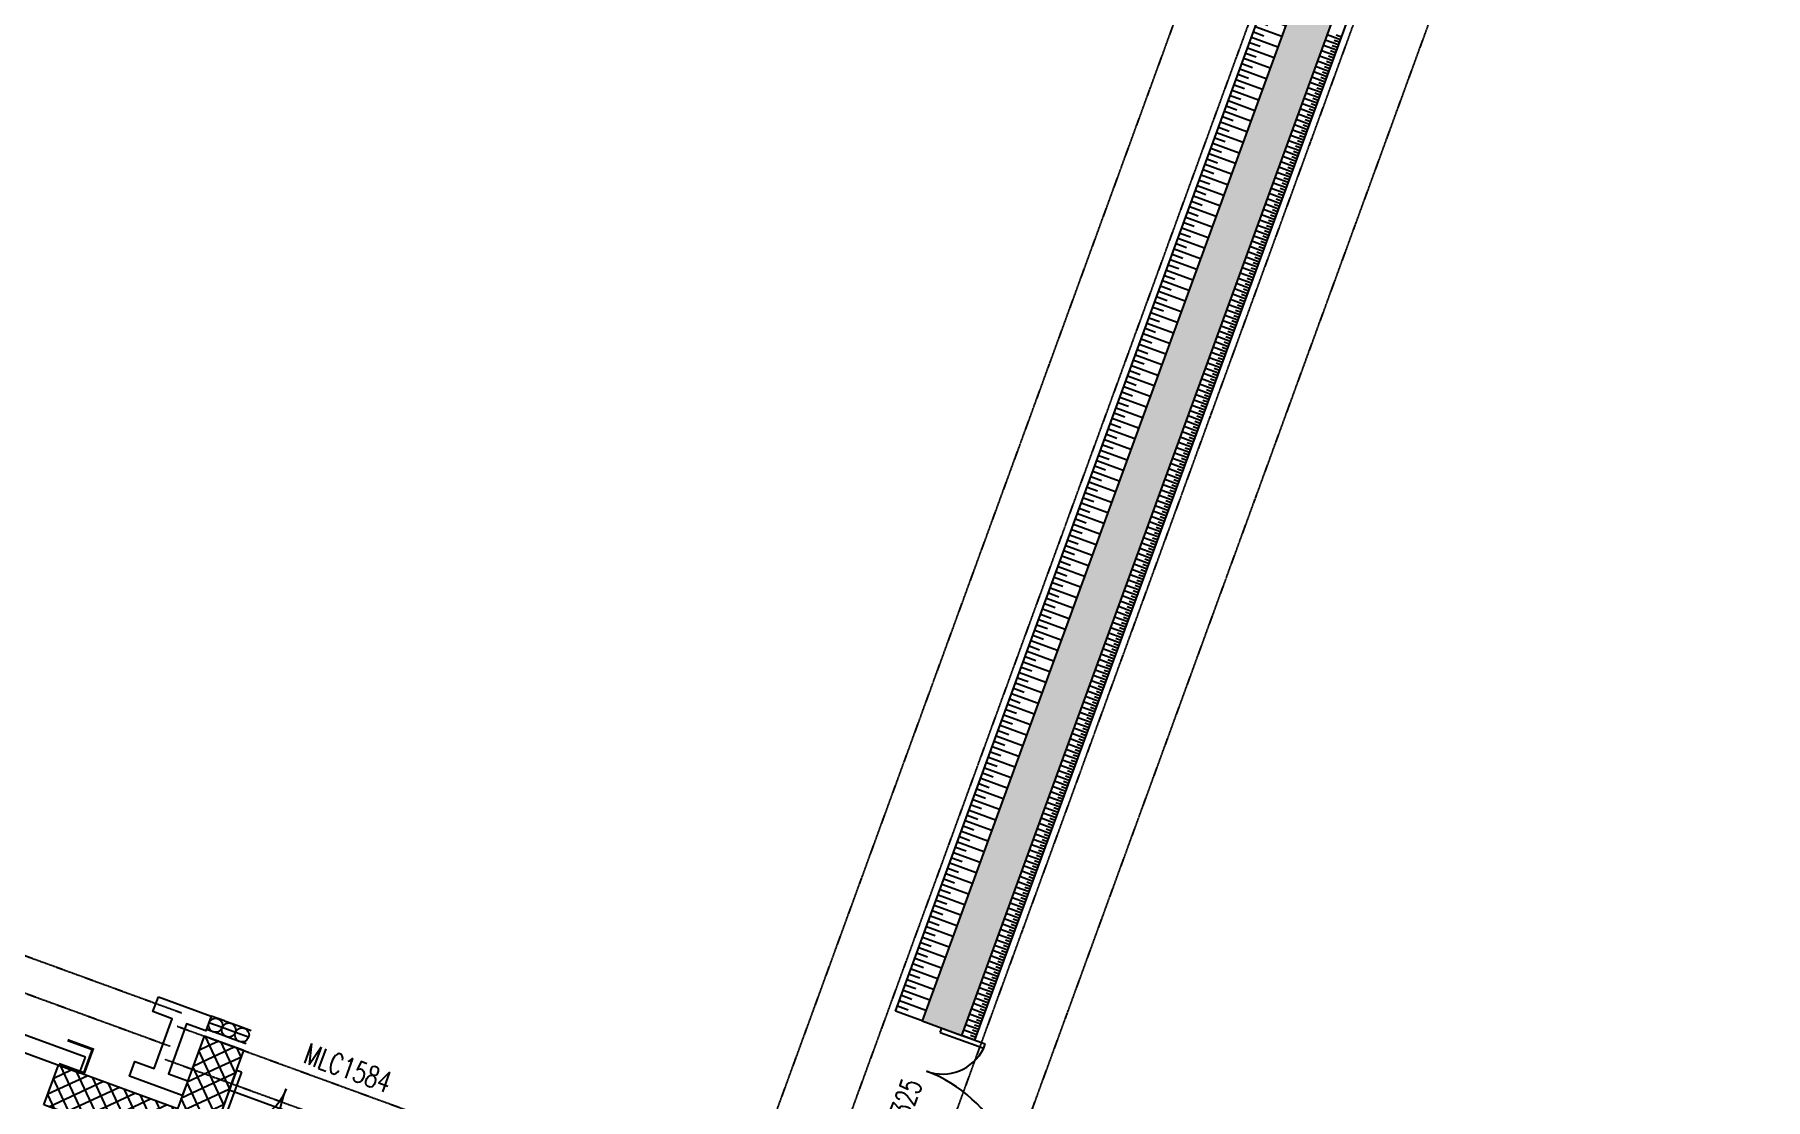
# Model space of a CAD drawing. Extents: x -111898 to 889894, y -2 to 1194865.
# Drawn here: x 665964 to 678250, y 945982 to 953539 of the extents above; entities that cross this region are included whole.
import ezdxf

# ---------------------------------------------------------------- set-up
doc = ezdxf.new("R2010")
doc.units = 0
doc.header["$LTSCALE"] = 10
doc.header["$MEASUREMENT"] = 0
doc.linetypes.add('10平面$0$10平面$0$DASH', pattern=[0.35, 0.25, -0.1])
doc.linetypes.add('10平面$0$DASH', pattern=[0.35, 0.25, -0.1])
doc.layers.get('Defpoints').update_dxf_attribs({"color": 210})
for name, color, linetype in [('0-WALL', 252, 'Continuous'), ('10平面$0$10平面$0$WINDOW', 4, 'Continuous'), ('10平面$0$10平面$0$WINDOW_TEXT', 7, 'Continuous'), ('10平面$0$99平面图例外参$0$A-HATCH-2', 251, 'Continuous'), ('10平面$0$A-HRAIL', 173, 'Continuous'), ('10平面$0$A-LIN-V', 9, 'Continuous'), ('10平面$0$A-SFCE', 30, 'Continuous'), ('10平面$0$AS-WALL', 40, 'Continuous'), ('10平面$0$PUB_HATCH', 8, 'Continuous'), ('WALL', 252, 'Continuous')]:
    doc.layers.add(name, color=color, linetype=linetype)
doc.styles.add('10平面$0$10平面$0$_TCH_WINDOW', font='SIMPLEX', dxfattribs={"height": 3.5, "bigfont": 'GBCBIG'})
pattern_1 = [(45, (60, 0), (-60.0001, 60.0001), []), (135, (60, 0), (-60.0001, -60.0001), [])]

# ---------------------------------------------------------------- blocks, each defined once
blk = doc.blocks.new('10平面$0$10平面$0$$DorLib2D$00000126')
at = {"color": 0, "linetype": 'Continuous'}
for p, q in [((-0.532, 0.5), (-0.532, 0.9)), ((0.532, 0.9), (0.532, 0.5))]:
    blk.add_line(p, q, dxfattribs=at)
at = {"color": 0, "linetype": '10平面$0$10平面$0$DASH'}
for p, q in [((-0.532, 0.9), (0.532, 0.9)), ((-0.532, 0.5), (0.532, 0.5))]:
    blk.add_line(p, q, dxfattribs=at)
blk = doc.blocks.new('10平面$0$DOOR2DLIB$SYSLIB$00000123')
at = {"color": 0}
for p, q in [((0.475, -0.0014), (0.475, 0.7521)), ((0.475, 0.7521), (0.5, 0.7521)), ((0.5, -0.0014), (0.5, 0.7521)), ((-0.5, 0), (-0.5, 0.252)), ((-0.475, 0.252), (-0.5, 0.252)), ((-0.475, 0), (-0.475, 0.252)), ((-0.475, 0), (-0.5, 0)), ((0.475, -0.0014), (0.5, -0.0014))]:
    blk.add_line(p, q, dxfattribs=at)
for centre, radius, start, end in [((0.5046, -0.0019), 0.7546, 92.24927, 179.72377), ((-0.5008, 0.0026), 0.2508, 359.78987, 84.09744)]:
    blk.add_arc(centre, radius, start, end, dxfattribs=at)
blk = doc.blocks.new('10平面$0$G$C325EBD4F')
at = {"layer": '10平面$0$PUB_HATCH'}
h = blk.add_hatch(dxfattribs=at)
h.set_pattern_fill('多孔材料', color=256, scale=30, style=0)
h.set_pattern_definition(pattern_1)
h.paths.add_polyline_path([(3700, -50), (3700, 250), (3400, 250)])
h = blk.add_hatch(dxfattribs=at)
h.set_pattern_fill('多孔材料', color=256, scale=30, style=0)
h.set_pattern_definition(pattern_1)
h.paths.add_polyline_path([(3700, -50), (3400, 250), (3400, -300), (3700, -600)])
h = blk.add_hatch(dxfattribs=at)
h.set_pattern_fill('多孔材料', color=256, scale=30, style=0)
h.set_pattern_definition(pattern_1)
h.paths.add_polyline_path([(5500, 250), (5200, 250), (5200, -50)])
h = blk.add_hatch(dxfattribs=at)
h.set_pattern_fill('多孔材料', color=256, scale=30, style=0)
h.set_pattern_definition(pattern_1)
h.paths.add_polyline_path([(5500, 250), (5200, -50), (5200, -600), (5500, -300)])
h = blk.add_hatch(dxfattribs=at)
h.set_pattern_fill('多孔材料', color=256, scale=30, style=0)
h.set_pattern_definition(pattern_1)
h.paths.add_polyline_path([(3700, -600), (3400, -300), (2500, -300), (2500, -600)])
h = blk.add_hatch(dxfattribs=at)
h.set_pattern_fill('多孔材料', color=256, scale=30, style=0)
h.set_pattern_definition(pattern_1)
h.paths.add_polyline_path([(6400, -300), (5500, -300), (5200, -600), (6400, -600)])
at = {"layer": '10平面$0$10平面$0$WINDOW'}
blk.add_line((5200, -50), (3700, -50), dxfattribs=at)
at = {"layer": '10平面$0$AS-WALL'}
for p, q in [((3700, 250), (3400, 250)), ((3400, 250), (3400, -300)), ((3700, -50), (3700, 250)), ((5500, 250), (5200, 250)), ((5200, 250), (5200, -50)), ((5500, 250), (5500, -300)), ((3700, -50), (3700, -600)), ((5200, -50), (5200, -600)), ((3400, -300), (2500, -300)), ((2500, -600), (2500, -300)), ((6400, -300), (5500, -300)), ((6400, -600), (6400, -300)), ((3700, -600), (2500, -600)), ((6400, -600), (5200, -600))]:
    blk.add_line(p, q, dxfattribs=at)
at = {"layer": '10平面$0$10平面$0$WINDOW'}
ref = blk.add_blockref('10平面$0$DOOR2DLIB$SYSLIB$00000123', (4450, 100), dxfattribs=dict(at, xscale=-1500, yscale=1500, zscale=300, rotation=180.0000000000445))
ref.add_attrib('A', 'MLC1584', (4117, 313), dxfattribs={"layer": '10平面$0$10平面$0$WINDOW_TEXT', "height": 148.8, "style": '10平面$0$10平面$0$_TCH_WINDOW', "width": 0.705882})
ref = blk.add_blockref('10平面$0$10平面$0$$DorLib2D$00000126', (0, -450), dxfattribs=dict(at, xscale=5000, yscale=-300, zscale=300, rotation=180.0000000000008))
ref.add_attrib('A', 'JLM5050', (-301, -594), dxfattribs={"layer": '10平面$0$10平面$0$WINDOW_TEXT', "height": 148.8, "style": '10平面$0$10平面$0$_TCH_WINDOW', "width": 0.705882})
blk = doc.blocks.new('10平面$0$3333')
at = {"layer": '10平面$0$A-SFCE', "const_width": 20}
blk.add_lwpolyline([(-227064, 766320), (-227064, 766510), (-227244, 766510), (-227244, 766320)], dxfattribs=at)
blk = doc.blocks.new('10平面$0$99平面图例外参$0$$LinePat$圆环')
for points in [[(0, 150), (300, 150)], [(0, 0), (300, 0)], [(0, -150), (300, -150)]]:
    blk.add_lwpolyline(points)
at = {"color": 0}
blk.add_circle((150, 0), 150, dxfattribs=at)
blk = doc.blocks.new('10平面$0$99平面图例外参$0$$LinePat$填挖边坡')
at = {"color": 0}
for p, q in [((0, 0), (0, -1500)), ((300, 0), (300, -600))]:
    blk.add_line(p, q, dxfattribs=at)
at = {"layer": 'Defpoints', "color": 0}
blk.add_point((600, 0), dxfattribs=at)

msp = doc.modelspace()

# ---------------------------------------------------------------- hatches: boundary and pattern name
at = {"layer": '0-WALL'}
h = msp.add_hatch(dxfattribs=at)
h.set_pattern_fill('草坪或沼泽', color=8, scale=400, angle=-0.200257)
h.set_pattern_definition([(359.79974, (-824318.4, 704905.5), (1605.5824, 1594.398), [240, -48, 64, -48, 240, -960]), (359.79974, (-824398.3, 704953.8), (1605.5824, 1594.398), [160, -120, 240, -120, 160, -800]), (359.79974, (-823836, 705591.9), (1605.5824, 1594.398), [200, -80, 200, -1120]), (359.79974, (-824634.9, 705914.7), (1605.5824, 1594.398), [80, -160, 80, -1280]), (89.79974, (-824474.9, 705914.1), (-1594.398, 1605.5824), [144, -1456]), (89.79974, (-823998.3, 704952.4), (-1594.398, 1605.5824), [160, -1440]), (89.79974, (-823596, 705591), (-1594.398, 1605.5824), [160, -1440]), (44.79974, (-823790.3, 704935.7), (5.5922, 1599.9902), [160, -2102.7417]), (134.79974, (-824206.3, 704937.2), (-1599.9902, 5.5922), [160, -2102.7417]), (63.23469, (-823838.3, 704943.9), (5.5922, 1599.99023), [160, -3417.7088]), (75.7635, (-823918.27, 704952.15), (5.59221, 1599.99023), [160, -6436.969]), (75.7635, (-823516.03, 705590.75), (5.59221, 1599.99023), [128, -6468.969]), (75.7635, (-824442.9, 705914), (5.59221, 1599.99023), [112, -6484.969]), (103.835987, (-824078.27, 704952.7), (5.59221, 1599.99023), [160, -6436.969]), (103.835987, (-823676.03, 705591.3), (5.59221, 1599.99023), [128, -6468.969]), (103.835987, (-824506.9, 705914.2), (5.59221, 1599.99023), [112, -6484.969]), (116.364795, (-824158.3, 704945), (5.5922, 1599.99023), [160, -3417.7069])])
edge = h.paths.add_edge_path()
edge.add_line((741503.08, 933538.38), (741712.87, 934018.57))
edge.add_line((741712.87, 934018.57), (745060.96, 941812.89))
edge.add_line((745060.96, 941812.89), (766890.86, 1001849.76))
edge.add_line((766890.86, 1001849.76), (760346.98, 1016169.02))
edge.add_line((760346.98, 1016169.02), (737579.78, 1026362.54))
edge.add_line((737579.78, 1026362.54), (720756.11, 1037729.77))
edge.add_line((720756.11, 1037729.77), (653654.65, 1067773.01))
edge.add_line((653654.65, 1067773.01), (467795.25, 820503.81))
edge.add_line((467795.25, 820503.81), (468143.58, 820404.89))
edge.add_line((468143.58, 820404.89), (647181.92, 1058601.18))
edge.add_line((647181.92, 1058601.18), (648464.56, 1058132.56))
edge.add_line((648464.56, 1058132.56), (650350.23, 1063296.8))
edge.add_line((650350.23, 1063296.8), (720796.15, 1037558.69))
edge.add_line((720796.15, 1037558.69), (718909.6, 1032395.07))
edge.add_line((718909.6, 1032395.07), (725484.49, 1029992.9))
edge.add_line((725484.49, 1029992.9), (726513.26, 1032808.65))
edge.add_line((726513.26, 1032808.65), (729331.07, 1031779.14))
edge.add_line((729331.07, 1031779.14), (728302.36, 1028963.46))
edge.add_line((728302.36, 1028963.46), (747084.56, 1022101.19))
edge.add_line((747084.56, 1022101.19), (755217.14, 1018452.95))
edge.add_arc((743028.5, 1006160.87), 17310.64, -14.619994, 45.242091, ccw=False)
edge.add_line((759778.64, 1001791.54), (760685.99, 1001458.08))
edge.add_line((760685.99, 1001458.08), (765094.65, 999847.31))
edge.add_line((765094.65, 999847.31), (740941.69, 933744.02))
edge.add_line((740941.69, 933744.02), (741503.08, 933538.38))
at = {"layer": '10平面$0$PUB_HATCH'}
h = msp.add_hatch(dxfattribs=at)
h.set_pattern_fill('石膏板', color=256, scale=30, angle=-20.070289, style=0)
h.set_pattern_definition([(24.929711, (581260.3, 187846.72), (-44.707476, 96.183378), [24, -82.06602]), (114.929711, (581417.13, 187789.42), (-96.183378, -44.707476), [24, -82.06602])])
h.paths.add_polyline_path([(684604.71, 980316.67), (672263.68, 946538.94), (672545.46, 946435.99), (684886.49, 980213.71)])

# ---------------------------------------------------------------- linework, layer by layer
at = {"layer": '10平面$0$A-LIN-V', "color": 8}
for p, q in [((672075.82, 946607.58), (684348.22, 980197.45)), ((672639.38, 946401.67), (684980.42, 980179.4)), ((672263.68, 946538.94), (672075.82, 946607.58)), ((672639.38, 946401.67), (672545.46, 946435.99))]:
    msp.add_line(p, q, dxfattribs=at)
at = {"layer": '10平面$0$AS-WALL', "color": 8}
for p, q in [((684604.71, 980316.67), (672263.68, 946538.94)), ((672545.46, 946435.99), (684886.49, 980213.71)), ((672263.68, 946538.94), (672545.46, 946435.99))]:
    msp.add_line(p, q, dxfattribs=at)
at = {"layer": 'WALL', "color": 8, "linetype": '10平面$0$DASH'}
for p, q in [((670769.92, 944636), (701895.69, 1029828)), ((671239.56, 944464.41), (702365.32, 1029656.41)), ((671897.05, 944224.19), (703022.81, 1029416.19)), ((672366.69, 944052.6), (703492.45, 1029244.6)), ((661006.14, 948788.85), (667009.97, 946595.29)), ((660920.35, 948554.04), (666924.18, 946360.48)), ((666975.65, 946501.37), (671440.95, 944869.92)), ((666889.86, 946266.55), (671355.16, 944635.11))]:
    msp.add_line(p, q, dxfattribs=at)
at = {"layer": 'WALL', "color": 8}
msp.add_lwpolyline([(666843.03, 946709.52), (667218.74, 946572.25), (667180.3, 946467.05), (667043.17, 946517.16), (666914.14, 946163.99), (667051.27, 946113.89), (667012.83, 946008.69), (666637.13, 946145.96), (666675.56, 946251.16), (666812.7, 946201.05), (666941.73, 946554.22), (666804.59, 946604.32)], close=True, dxfattribs=at)

# ---------------------------------------------------------------- block references
at = {"layer": '10平面$0$10平面$0$WINDOW'}
ref = msp.add_blockref('10平面$0$DOOR2DLIB$SYSLIB$00000123', (672181.5, 945876.94), dxfattribs=dict(at, xscale=-1300, yscale=-1300, zscale=300, rotation=69.92971143552818))
ref.add_attrib('A', 'M1325', (672107.32, 945653.85), dxfattribs={"layer": '10平面$0$10平面$0$WINDOW_TEXT', "height": 148.75, "rotation": 69.929711, "style": '10平面$0$10平面$0$_TCH_WINDOW', "width": 0.705882})
at = {"layer": '10平面$0$99平面图例外参$0$A-HATCH-2', "color": 8}
for p, xscale, yscale, zscale, rotation in [((674629.14, 953596.07), -0.13333924430744, 0.1333333333333333, 0.1333333333333333, 69.92971143377525), ((674656.59, 953671.22), -0.13333924430744, 0.1333333333333333, 0.1333333333333333, 69.92971143377525), ((674601.68, 953520.93), -0.13333924430744, 0.1333333333333333, 0.1333333333333333, 69.92971143377525), ((675206.43, 953427.74), -0.06666960571608341, 0.06666666666666667, 0.06666666666666667, 249.9297114354029), ((675220.16, 953465.31), -0.06666960571608341, 0.06666666666666667, 0.06666666666666667, 249.9297114354029), ((675233.88, 953502.89), -0.06666960571608341, 0.06666666666666667, 0.06666666666666667, 249.9297114354029), ((674546.77, 953370.64), -0.13333924430744, 0.1333333333333333, 0.1333333333333333, 69.92971143377525), ((674574.23, 953445.78), -0.13333924430744, 0.1333333333333333, 0.1333333333333333, 69.92971143377525), ((675151.52, 953277.45), -0.06666960571608341, 0.06666666666666667, 0.06666666666666667, 249.9297114354029), ((675165.25, 953315.02), -0.06666960571608341, 0.06666666666666667, 0.06666666666666667, 249.9297114354029), ((675178.97, 953352.6), -0.06666960571608341, 0.06666666666666667, 0.06666666666666667, 249.9297114354029), ((675192.7, 953390.17), -0.06666960571608341, 0.06666666666666667, 0.06666666666666667, 249.9297114354029), ((674519.32, 953295.49), -0.13333924430744, 0.1333333333333333, 0.1333333333333333, 69.92971143377525), ((675110.34, 953164.73), -0.06666960571608341, 0.06666666666666667, 0.06666666666666667, 249.9297114354029), ((675124.06, 953202.31), -0.06666960571608341, 0.06666666666666667, 0.06666666666666667, 249.9297114354029), ((675137.79, 953239.88), -0.06666960571608341, 0.06666666666666667, 0.06666666666666667, 249.9297114354029), ((674464.41, 953145.2), -0.13333924430744, 0.1333333333333333, 0.1333333333333333, 69.92971143377525), ((674491.86, 953220.35), -0.13333924430744, 0.1333333333333333, 0.1333333333333333, 69.92971143377525), ((675069.15, 953052.02), -0.06666960571608341, 0.06666666666666667, 0.06666666666666667, 249.9297114354029), ((675082.88, 953089.59), -0.06666960571608341, 0.06666666666666667, 0.06666666666666667, 249.9297114354029), ((675096.61, 953127.16), -0.06666960571608341, 0.06666666666666667, 0.06666666666666667, 249.9297114354029), ((674409.5, 952994.91), -0.13333924430744, 0.1333333333333333, 0.1333333333333333, 69.92971143377525), ((674436.95, 953070.06), -0.13333924430744, 0.1333333333333333, 0.1333333333333333, 69.92971143377525), ((675027.97, 952939.3), -0.06666960571608341, 0.06666666666666667, 0.06666666666666667, 249.9297114354029), ((675041.7, 952976.87), -0.06666960571608341, 0.06666666666666667, 0.06666666666666667, 249.9297114354029), ((675055.43, 953014.44), -0.06666960571608341, 0.06666666666666667, 0.06666666666666667, 249.9297114354029), ((674382.04, 952919.77), -0.13333924430744, 0.1333333333333333, 0.1333333333333333, 69.92971143377525), ((674973.06, 952789.01), -0.06666960571608341, 0.06666666666666667, 0.06666666666666667, 249.9297114354029), ((674986.79, 952826.58), -0.06666960571608341, 0.06666666666666667, 0.06666666666666667, 249.9297114354029), ((675000.52, 952864.15), -0.06666960571608341, 0.06666666666666667, 0.06666666666666667, 249.9297114354029), ((675014.24, 952901.73), -0.06666960571608341, 0.06666666666666667, 0.06666666666666667, 249.9297114354029), ((674327.13, 952769.48), -0.13333924430744, 0.1333333333333333, 0.1333333333333333, 69.92971143377525), ((674354.59, 952844.62), -0.13333924430744, 0.1333333333333333, 0.1333333333333333, 69.92971143377525), ((674931.88, 952676.29), -0.06666960571608341, 0.06666666666666667, 0.06666666666666667, 249.9297114354029), ((674945.61, 952713.86), -0.06666960571608341, 0.06666666666666667, 0.06666666666666667, 249.9297114354029), ((674959.33, 952751.44), -0.06666960571608341, 0.06666666666666667, 0.06666666666666667, 249.9297114354029), ((674272.22, 952619.19), -0.13333924430744, 0.1333333333333333, 0.1333333333333333, 69.92971143377525), ((674299.68, 952694.33), -0.13333924430744, 0.1333333333333333, 0.1333333333333333, 69.92971143377525), ((674890.7, 952563.57), -0.06666960571608341, 0.06666666666666667, 0.06666666666666667, 249.9297114354029), ((674904.42, 952601.15), -0.06666960571608341, 0.06666666666666667, 0.06666666666666667, 249.9297114354029), ((674918.15, 952638.72), -0.06666960571608341, 0.06666666666666667, 0.06666666666666667, 249.9297114354029), ((674244.77, 952544.04), -0.13333924430744, 0.1333333333333333, 0.1333333333333333, 69.92971143377525), ((674835.79, 952413.28), -0.06666960571608341, 0.06666666666666667, 0.06666666666666667, 249.9297114354029), ((674849.51, 952450.86), -0.06666960571608341, 0.06666666666666667, 0.06666666666666667, 249.9297114354029), ((674863.24, 952488.43), -0.06666960571608341, 0.06666666666666667, 0.06666666666666667, 249.9297114354029), ((674876.97, 952526), -0.06666960571608341, 0.06666666666666667, 0.06666666666666667, 249.9297114354029), ((674189.86, 952393.75), -0.13333924430744, 0.1333333333333333, 0.1333333333333333, 69.92971143377525), ((674217.31, 952468.9), -0.13333924430744, 0.1333333333333333, 0.1333333333333333, 69.92971143377525), ((674794.6, 952300.57), -0.06666960571608341, 0.06666666666666667, 0.06666666666666667, 249.9297114354029), ((674808.33, 952338.14), -0.06666960571608341, 0.06666666666666667, 0.06666666666666667, 249.9297114354029), ((674822.06, 952375.71), -0.06666960571608341, 0.06666666666666667, 0.06666666666666667, 249.9297114354029), ((674134.95, 952243.46), -0.13333924430744, 0.1333333333333333, 0.1333333333333333, 69.92971143377525), ((674162.4, 952318.61), -0.13333924430744, 0.1333333333333333, 0.1333333333333333, 69.92971143377525), ((674753.42, 952187.85), -0.06666960571608341, 0.06666666666666667, 0.06666666666666667, 249.9297114354029), ((674767.15, 952225.42), -0.06666960571608341, 0.06666666666666667, 0.06666666666666667, 249.9297114354029), ((674780.88, 952262.99), -0.06666960571608341, 0.06666666666666667, 0.06666666666666667, 249.9297114354029), ((674107.49, 952168.32), -0.13333924430744, 0.1333333333333333, 0.1333333333333333, 69.92971143377525), ((674712.24, 952075.13), -0.06666960571608341, 0.06666666666666667, 0.06666666666666667, 249.9297114354029), ((674725.97, 952112.7), -0.06666960571608341, 0.06666666666666667, 0.06666666666666667, 249.9297114354029), ((674739.69, 952150.27), -0.06666960571608341, 0.06666666666666667, 0.06666666666666667, 249.9297114354029), ((674052.58, 952018.03), -0.13333924430744, 0.1333333333333333, 0.1333333333333333, 69.92971143377525), ((674080.04, 952093.17), -0.13333924430744, 0.1333333333333333, 0.1333333333333333, 69.92971143377525), ((674657.33, 951924.84), -0.06666960571608341, 0.06666666666666667, 0.06666666666666667, 249.9297114354029), ((674671.06, 951962.41), -0.06666960571608341, 0.06666666666666667, 0.06666666666666667, 249.9297114354029), ((674684.78, 951999.98), -0.06666960571608341, 0.06666666666666667, 0.06666666666666667, 249.9297114354029), ((674698.51, 952037.56), -0.06666960571608341, 0.06666666666666667, 0.06666666666666667, 249.9297114354029), ((674025.13, 951942.88), -0.13333924430744, 0.1333333333333333, 0.1333333333333333, 69.92971143377525), ((674616.15, 951812.12), -0.06666960571608341, 0.06666666666666667, 0.06666666666666667, 249.9297114354029), ((674629.87, 951849.69), -0.06666960571608341, 0.06666666666666667, 0.06666666666666667, 249.9297114354029), ((674643.6, 951887.27), -0.06666960571608341, 0.06666666666666667, 0.06666666666666667, 249.9297114354029), ((673970.22, 951792.59), -0.13333924430744, 0.1333333333333333, 0.1333333333333333, 69.92971143377525), ((673997.67, 951867.74), -0.13333924430744, 0.1333333333333333, 0.1333333333333333, 69.92971143377525), ((674574.96, 951699.4), -0.06666960571608341, 0.06666666666666667, 0.06666666666666667, 249.9297114354029), ((674588.69, 951736.98), -0.06666960571608341, 0.06666666666666667, 0.06666666666666667, 249.9297114354029), ((674602.42, 951774.55), -0.06666960571608341, 0.06666666666666667, 0.06666666666666667, 249.9297114354029), ((673915.31, 951642.3), -0.13333924430744, 0.1333333333333333, 0.1333333333333333, 69.92971143377525), ((673942.76, 951717.45), -0.13333924430744, 0.1333333333333333, 0.1333333333333333, 69.92971143377525), ((674533.78, 951586.69), -0.06666960571608341, 0.06666666666666667, 0.06666666666666667, 249.9297114354029), ((674547.51, 951624.26), -0.06666960571608341, 0.06666666666666667, 0.06666666666666667, 249.9297114354029), ((674561.24, 951661.83), -0.06666960571608341, 0.06666666666666667, 0.06666666666666667, 249.9297114354029), ((673887.85, 951567.16), -0.13333924430744, 0.1333333333333333, 0.1333333333333333, 69.92971143377525), ((674478.87, 951436.4), -0.06666960571608341, 0.06666666666666667, 0.06666666666666667, 249.9297114354029), ((674492.6, 951473.97), -0.06666960571608341, 0.06666666666666667, 0.06666666666666667, 249.9297114354029), ((674506.33, 951511.54), -0.06666960571608341, 0.06666666666666667, 0.06666666666666667, 249.9297114354029), ((674520.05, 951549.11), -0.06666960571608341, 0.06666666666666667, 0.06666666666666667, 249.9297114354029), ((673832.94, 951416.87), -0.13333924430744, 0.1333333333333333, 0.1333333333333333, 69.92971143377525), ((673860.4, 951492.01), -0.13333924430744, 0.1333333333333333, 0.1333333333333333, 69.92971143377525), ((674437.69, 951323.68), -0.06666960571608341, 0.06666666666666667, 0.06666666666666667, 249.9297114354029), ((674451.42, 951361.25), -0.06666960571608341, 0.06666666666666667, 0.06666666666666667, 249.9297114354029), ((674465.14, 951398.82), -0.06666960571608341, 0.06666666666666667, 0.06666666666666667, 249.9297114354029), ((673778.03, 951266.58), -0.13333924430744, 0.1333333333333333, 0.1333333333333333, 69.92971143377525), ((673805.49, 951341.72), -0.13333924430744, 0.1333333333333333, 0.1333333333333333, 69.92971143377525), ((674396.51, 951210.96), -0.06666960571608341, 0.06666666666666667, 0.06666666666666667, 249.9297114354029), ((674410.23, 951248.53), -0.06666960571608341, 0.06666666666666667, 0.06666666666666667, 249.9297114354029), ((674423.96, 951286.11), -0.06666960571608341, 0.06666666666666667, 0.06666666666666667, 249.9297114354029), ((673750.58, 951191.43), -0.13333924430744, 0.1333333333333333, 0.1333333333333333, 69.92971143377525), ((674341.6, 951060.67), -0.06666960571608341, 0.06666666666666667, 0.06666666666666667, 249.9297114354029), ((674355.32, 951098.24), -0.06666960571608341, 0.06666666666666667, 0.06666666666666667, 249.9297114354029), ((674369.05, 951135.82), -0.06666960571608341, 0.06666666666666667, 0.06666666666666667, 249.9297114354029), ((674382.78, 951173.39), -0.06666960571608341, 0.06666666666666667, 0.06666666666666667, 249.9297114354029), ((673695.67, 951041.14), -0.13333924430744, 0.1333333333333333, 0.1333333333333333, 69.92971143377525), ((673723.12, 951116.29), -0.13333924430744, 0.1333333333333333, 0.1333333333333333, 69.92971143377525), ((674300.41, 950947.95), -0.06666960571608341, 0.06666666666666667, 0.06666666666666667, 249.9297114354029), ((674314.14, 950985.53), -0.06666960571608341, 0.06666666666666667, 0.06666666666666667, 249.9297114354029), ((674327.87, 951023.1), -0.06666960571608341, 0.06666666666666667, 0.06666666666666667, 249.9297114354029), ((673640.76, 950890.85), -0.13333924430744, 0.1333333333333333, 0.1333333333333333, 69.92971143377525), ((673668.21, 950966), -0.13333924430744, 0.1333333333333333, 0.1333333333333333, 69.92971143377525), ((674259.23, 950835.24), -0.06666960571608341, 0.06666666666666667, 0.06666666666666667, 249.9297114354029), ((674272.96, 950872.81), -0.06666960571608341, 0.06666666666666667, 0.06666666666666667, 249.9297114354029), ((674286.69, 950910.38), -0.06666960571608341, 0.06666666666666667, 0.06666666666666667, 249.9297114354029), ((673613.3, 950815.7), -0.13333924430744, 0.1333333333333333, 0.1333333333333333, 69.92971143377525), ((674218.05, 950722.52), -0.06666960571608341, 0.06666666666666667, 0.06666666666666667, 249.9297114354029), ((674231.78, 950760.09), -0.06666960571608341, 0.06666666666666667, 0.06666666666666667, 249.9297114354029), ((674245.5, 950797.66), -0.06666960571608341, 0.06666666666666667, 0.06666666666666667, 249.9297114354029), ((673558.39, 950665.41), -0.13333924430744, 0.1333333333333333, 0.1333333333333333, 69.92971143377525), ((673585.85, 950740.56), -0.13333924430744, 0.1333333333333333, 0.1333333333333333, 69.92971143377525), ((674163.14, 950572.23), -0.06666960571608341, 0.06666666666666667, 0.06666666666666667, 249.9297114354029), ((674176.87, 950609.8), -0.06666960571608341, 0.06666666666666667, 0.06666666666666667, 249.9297114354029), ((674190.59, 950647.37), -0.06666960571608341, 0.06666666666666667, 0.06666666666666667, 249.9297114354029), ((674204.32, 950684.95), -0.06666960571608341, 0.06666666666666667, 0.06666666666666667, 249.9297114354029), ((673530.94, 950590.27), -0.13333924430744, 0.1333333333333333, 0.1333333333333333, 69.92971143377525), ((674121.96, 950459.51), -0.06666960571608341, 0.06666666666666667, 0.06666666666666667, 249.9297114354029), ((674135.68, 950497.08), -0.06666960571608341, 0.06666666666666667, 0.06666666666666667, 249.9297114354029), ((674149.41, 950534.66), -0.06666960571608341, 0.06666666666666667, 0.06666666666666667, 249.9297114354029), ((673476.03, 950439.98), -0.13333924430744, 0.1333333333333333, 0.1333333333333333, 69.92971143377525), ((673503.48, 950515.12), -0.13333924430744, 0.1333333333333333, 0.1333333333333333, 69.92971143377525), ((674080.77, 950346.79), -0.06666960571608341, 0.06666666666666667, 0.06666666666666667, 249.9297114354029), ((674094.5, 950384.36), -0.06666960571608341, 0.06666666666666667, 0.06666666666666667, 249.9297114354029), ((674108.23, 950421.94), -0.06666960571608341, 0.06666666666666667, 0.06666666666666667, 249.9297114354029), ((673421.12, 950289.69), -0.13333924430744, 0.1333333333333333, 0.1333333333333333, 69.92971143377525), ((673448.57, 950364.83), -0.13333924430744, 0.1333333333333333, 0.1333333333333333, 69.92971143377525), ((674039.59, 950234.07), -0.06666960571608341, 0.06666666666666667, 0.06666666666666667, 249.9297114354029), ((674053.32, 950271.65), -0.06666960571608341, 0.06666666666666667, 0.06666666666666667, 249.9297114354029), ((674067.05, 950309.22), -0.06666960571608341, 0.06666666666666667, 0.06666666666666667, 249.9297114354029), ((673393.66, 950214.54), -0.13333924430744, 0.1333333333333333, 0.1333333333333333, 69.92971143377525), ((673984.68, 950083.78), -0.06666960571608341, 0.06666666666666667, 0.06666666666666667, 249.9297114354029), ((673998.41, 950121.36), -0.06666960571608341, 0.06666666666666667, 0.06666666666666667, 249.9297114354029), ((674012.14, 950158.93), -0.06666960571608341, 0.06666666666666667, 0.06666666666666667, 249.9297114354029), ((674025.86, 950196.5), -0.06666960571608341, 0.06666666666666667, 0.06666666666666667, 249.9297114354029), ((673338.75, 950064.25), -0.13333924430744, 0.1333333333333333, 0.1333333333333333, 69.92971143377525), ((673366.21, 950139.4), -0.13333924430744, 0.1333333333333333, 0.1333333333333333, 69.92971143377525), ((673943.5, 949971.07), -0.06666960571608341, 0.06666666666666667, 0.06666666666666667, 249.9297114354029), ((673957.23, 950008.64), -0.06666960571608341, 0.06666666666666667, 0.06666666666666667, 249.9297114354029), ((673970.95, 950046.21), -0.06666960571608341, 0.06666666666666667, 0.06666666666666667, 249.9297114354029), ((673283.84, 949913.96), -0.13333924430744, 0.1333333333333333, 0.1333333333333333, 69.92971143377525), ((673311.3, 949989.11), -0.13333924430744, 0.1333333333333333, 0.1333333333333333, 69.92971143377525), ((673902.32, 949858.35), -0.06666960571608341, 0.06666666666666667, 0.06666666666666667, 249.9297114354029), ((673916.04, 949895.92), -0.06666960571608341, 0.06666666666666667, 0.06666666666666667, 249.9297114354029), ((673929.77, 949933.49), -0.06666960571608341, 0.06666666666666667, 0.06666666666666667, 249.9297114354029), ((673256.39, 949838.82), -0.13333924430744, 0.1333333333333333, 0.1333333333333333, 69.92971143377525), ((673861.13, 949745.63), -0.06666960571608341, 0.06666666666666667, 0.06666666666666667, 249.9297114354029), ((673874.86, 949783.2), -0.06666960571608341, 0.06666666666666667, 0.06666666666666667, 249.9297114354029), ((673888.59, 949820.78), -0.06666960571608341, 0.06666666666666667, 0.06666666666666667, 249.9297114354029), ((673201.48, 949688.53), -0.13333924430744, 0.1333333333333333, 0.1333333333333333, 69.92971143377525), ((673228.93, 949763.67), -0.13333924430744, 0.1333333333333333, 0.1333333333333333, 69.92971143377525), ((673806.22, 949595.34), -0.06666960571608341, 0.06666666666666667, 0.06666666666666667, 249.9297114354029), ((673819.95, 949632.91), -0.06666960571608341, 0.06666666666666667, 0.06666666666666667, 249.9297114354029), ((673833.68, 949670.49), -0.06666960571608341, 0.06666666666666667, 0.06666666666666667, 249.9297114354029), ((673847.41, 949708.06), -0.06666960571608341, 0.06666666666666667, 0.06666666666666667, 249.9297114354029), ((673146.57, 949538.24), -0.13333924430744, 0.1333333333333333, 0.1333333333333333, 69.92971143377525), ((673174.02, 949613.38), -0.13333924430744, 0.1333333333333333, 0.1333333333333333, 69.92971143377525), ((673765.04, 949482.62), -0.06666960571608341, 0.06666666666666667, 0.06666666666666667, 249.9297114354029), ((673778.77, 949520.2), -0.06666960571608341, 0.06666666666666667, 0.06666666666666667, 249.9297114354029), ((673792.5, 949557.77), -0.06666960571608341, 0.06666666666666667, 0.06666666666666667, 249.9297114354029), ((673119.11, 949463.09), -0.13333924430744, 0.1333333333333333, 0.1333333333333333, 69.92971143377525), ((673723.86, 949369.91), -0.06666960571608341, 0.06666666666666667, 0.06666666666666667, 249.9297114354029), ((673737.59, 949407.48), -0.06666960571608341, 0.06666666666666667, 0.06666666666666667, 249.9297114354029), ((673751.31, 949445.05), -0.06666960571608341, 0.06666666666666667, 0.06666666666666667, 249.9297114354029), ((673064.2, 949312.8), -0.13333924430744, 0.1333333333333333, 0.1333333333333333, 69.92971143377525), ((673091.66, 949387.95), -0.13333924430744, 0.1333333333333333, 0.1333333333333333, 69.92971143377525), ((673668.95, 949219.62), -0.06666960571608341, 0.06666666666666667, 0.06666666666666667, 249.9297114354029), ((673682.68, 949257.19), -0.06666960571608341, 0.06666666666666667, 0.06666666666666667, 249.9297114354029), ((673696.4, 949294.76), -0.06666960571608341, 0.06666666666666667, 0.06666666666666667, 249.9297114354029), ((673710.13, 949332.33), -0.06666960571608341, 0.06666666666666667, 0.06666666666666667, 249.9297114354029), ((673036.75, 949237.66), -0.13333924430744, 0.1333333333333333, 0.1333333333333333, 69.92971143377525), ((673627.77, 949106.9), -0.06666960571608341, 0.06666666666666667, 0.06666666666666667, 249.9297114354029), ((673641.49, 949144.47), -0.06666960571608341, 0.06666666666666667, 0.06666666666666667, 249.9297114354029), ((673655.22, 949182.04), -0.06666960571608341, 0.06666666666666667, 0.06666666666666667, 249.9297114354029), ((672981.84, 949087.37), -0.13333924430744, 0.1333333333333333, 0.1333333333333333, 69.92971143377525), ((673009.29, 949162.51), -0.13333924430744, 0.1333333333333333, 0.1333333333333333, 69.92971143377525), ((673586.58, 948994.18), -0.06666960571608341, 0.06666666666666667, 0.06666666666666667, 249.9297114354029), ((673600.31, 949031.75), -0.06666960571608341, 0.06666666666666667, 0.06666666666666667, 249.9297114354029), ((673614.04, 949069.33), -0.06666960571608341, 0.06666666666666667, 0.06666666666666667, 249.9297114354029), ((672926.93, 948937.08), -0.13333924430744, 0.1333333333333333, 0.1333333333333333, 69.92971143377525), ((672954.38, 949012.22), -0.13333924430744, 0.1333333333333333, 0.1333333333333333, 69.92971143377525), ((673545.4, 948881.46), -0.06666960571608341, 0.06666666666666667, 0.06666666666666667, 249.9297114354029), ((673559.13, 948919.04), -0.06666960571608341, 0.06666666666666667, 0.06666666666666667, 249.9297114354029), ((673572.86, 948956.61), -0.06666960571608341, 0.06666666666666667, 0.06666666666666667, 249.9297114354029), ((672899.47, 948861.93), -0.13333924430744, 0.1333333333333333, 0.1333333333333333, 69.92971143377525), ((673490.49, 948731.17), -0.06666960571608341, 0.06666666666666667, 0.06666666666666667, 249.9297114354029), ((673504.22, 948768.75), -0.06666960571608341, 0.06666666666666667, 0.06666666666666667, 249.9297114354029), ((673517.95, 948806.32), -0.06666960571608341, 0.06666666666666667, 0.06666666666666667, 249.9297114354029), ((673531.67, 948843.89), -0.06666960571608341, 0.06666666666666667, 0.06666666666666667, 249.9297114354029), ((672844.56, 948711.64), -0.13333924430744, 0.1333333333333333, 0.1333333333333333, 69.92971143377525), ((672872.02, 948786.79), -0.13333924430744, 0.1333333333333333, 0.1333333333333333, 69.92971143377525), ((673449.31, 948618.46), -0.06666960571608341, 0.06666666666666667, 0.06666666666666667, 249.9297114354029), ((673463.04, 948656.03), -0.06666960571608341, 0.06666666666666667, 0.06666666666666667, 249.9297114354029), ((673476.76, 948693.6), -0.06666960571608341, 0.06666666666666667, 0.06666666666666667, 249.9297114354029), ((672789.65, 948561.35), -0.13333924430744, 0.1333333333333333, 0.1333333333333333, 69.92971143377525), ((672817.11, 948636.5), -0.13333924430744, 0.1333333333333333, 0.1333333333333333, 69.92971143377525), ((673408.13, 948505.74), -0.06666960571608341, 0.06666666666666667, 0.06666666666666667, 249.9297114354029), ((673421.85, 948543.31), -0.06666960571608341, 0.06666666666666667, 0.06666666666666667, 249.9297114354029), ((673435.58, 948580.88), -0.06666960571608341, 0.06666666666666667, 0.06666666666666667, 249.9297114354029), ((672762.2, 948486.21), -0.13333924430744, 0.1333333333333333, 0.1333333333333333, 69.92971143377525), ((673366.94, 948393.02), -0.06666960571608341, 0.06666666666666667, 0.06666666666666667, 249.9297114354029), ((673380.67, 948430.59), -0.06666960571608341, 0.06666666666666667, 0.06666666666666667, 249.9297114354029), ((673394.4, 948468.16), -0.06666960571608341, 0.06666666666666667, 0.06666666666666667, 249.9297114354029), ((672707.29, 948335.92), -0.13333924430744, 0.1333333333333333, 0.1333333333333333, 69.92971143377525), ((672734.74, 948411.06), -0.13333924430744, 0.1333333333333333, 0.1333333333333333, 69.92971143377525), ((673312.03, 948242.73), -0.06666960571608341, 0.06666666666666667, 0.06666666666666667, 249.9297114354029), ((673325.76, 948280.3), -0.06666960571608341, 0.06666666666666667, 0.06666666666666667, 249.9297114354029), ((673339.49, 948317.87), -0.06666960571608341, 0.06666666666666667, 0.06666666666666667, 249.9297114354029), ((673353.22, 948355.45), -0.06666960571608341, 0.06666666666666667, 0.06666666666666667, 249.9297114354029), ((672652.38, 948185.63), -0.13333924430744, 0.1333333333333333, 0.1333333333333333, 69.92971143377525), ((672679.83, 948260.77), -0.13333924430744, 0.1333333333333333, 0.1333333333333333, 69.92971143377525), ((673270.85, 948130.01), -0.06666960571608341, 0.06666666666666667, 0.06666666666666667, 249.9297114354029), ((673284.58, 948167.58), -0.06666960571608341, 0.06666666666666667, 0.06666666666666667, 249.9297114354029), ((673298.31, 948205.16), -0.06666960571608341, 0.06666666666666667, 0.06666666666666667, 249.9297114354029), ((672624.92, 948110.48), -0.13333924430744, 0.1333333333333333, 0.1333333333333333, 69.92971143377525), ((673229.67, 948017.29), -0.06666960571608341, 0.06666666666666667, 0.06666666666666667, 249.9297114354029), ((673243.4, 948054.87), -0.06666960571608341, 0.06666666666666667, 0.06666666666666667, 249.9297114354029), ((673257.12, 948092.44), -0.06666960571608341, 0.06666666666666667, 0.06666666666666667, 249.9297114354029), ((672570.01, 947960.19), -0.13333924430744, 0.1333333333333333, 0.1333333333333333, 69.92971143377525), ((672597.47, 948035.34), -0.13333924430744, 0.1333333333333333, 0.1333333333333333, 69.92971143377525), ((673174.76, 947867), -0.06666960571608341, 0.06666666666666667, 0.06666666666666667, 249.9297114354029), ((673188.49, 947904.58), -0.06666960571608341, 0.06666666666666667, 0.06666666666666667, 249.9297114354029), ((673202.21, 947942.15), -0.06666960571608341, 0.06666666666666667, 0.06666666666666667, 249.9297114354029), ((673215.94, 947979.72), -0.06666960571608341, 0.06666666666666667, 0.06666666666666667, 249.9297114354029), ((672542.56, 947885.05), -0.13333924430744, 0.1333333333333333, 0.1333333333333333, 69.92971143377525), ((673133.58, 947754.29), -0.06666960571608341, 0.06666666666666667, 0.06666666666666667, 249.9297114354029), ((673147.3, 947791.86), -0.06666960571608341, 0.06666666666666667, 0.06666666666666667, 249.9297114354029), ((673161.03, 947829.43), -0.06666960571608341, 0.06666666666666667, 0.06666666666666667, 249.9297114354029), ((672487.65, 947734.76), -0.13333924430744, 0.1333333333333333, 0.1333333333333333, 69.92971143377525), ((672515.1, 947809.9), -0.13333924430744, 0.1333333333333333, 0.1333333333333333, 69.92971143377525), ((673092.39, 947641.57), -0.06666960571608341, 0.06666666666666667, 0.06666666666666667, 249.9297114354029), ((673106.12, 947679.14), -0.06666960571608341, 0.06666666666666667, 0.06666666666666667, 249.9297114354029), ((673119.85, 947716.71), -0.06666960571608341, 0.06666666666666667, 0.06666666666666667, 249.9297114354029), ((672432.74, 947584.46), -0.13333924430744, 0.1333333333333333, 0.1333333333333333, 69.92971143377525), ((672460.19, 947659.61), -0.13333924430744, 0.1333333333333333, 0.1333333333333333, 69.92971143377525), ((673051.21, 947528.85), -0.06666960571608341, 0.06666666666666667, 0.06666666666666667, 249.9297114354029), ((673064.94, 947566.42), -0.06666960571608341, 0.06666666666666667, 0.06666666666666667, 249.9297114354029), ((673078.66, 947604), -0.06666960571608341, 0.06666666666666667, 0.06666666666666667, 249.9297114354029), ((672405.28, 947509.32), -0.13333924430744, 0.1333333333333333, 0.1333333333333333, 69.92971143377525), ((672996.3, 947378.56), -0.06666960571608341, 0.06666666666666667, 0.06666666666666667, 249.9297114354029), ((673010.03, 947416.13), -0.06666960571608341, 0.06666666666666667, 0.06666666666666667, 249.9297114354029), ((673023.75, 947453.71), -0.06666960571608341, 0.06666666666666667, 0.06666666666666667, 249.9297114354029), ((673037.48, 947491.28), -0.06666960571608341, 0.06666666666666667, 0.06666666666666667, 249.9297114354029), ((672350.37, 947359.03), -0.13333924430744, 0.1333333333333333, 0.1333333333333333, 69.92971143377525), ((672377.83, 947434.17), -0.13333924430744, 0.1333333333333333, 0.1333333333333333, 69.92971143377525), ((672955.12, 947265.84), -0.06666960571608341, 0.06666666666666667, 0.06666666666666667, 249.9297114354029), ((672968.84, 947303.42), -0.06666960571608341, 0.06666666666666667, 0.06666666666666667, 249.9297114354029), ((672982.57, 947340.99), -0.06666960571608341, 0.06666666666666667, 0.06666666666666667, 249.9297114354029), ((672295.46, 947208.74), -0.13333924430744, 0.1333333333333333, 0.1333333333333333, 69.92971143377525), ((672322.92, 947283.88), -0.13333924430744, 0.1333333333333333, 0.1333333333333333, 69.92971143377525), ((672913.93, 947153.13), -0.06666960571608341, 0.06666666666666667, 0.06666666666666667, 249.9297114354029), ((672927.66, 947190.7), -0.06666960571608341, 0.06666666666666667, 0.06666666666666667, 249.9297114354029), ((672941.39, 947228.27), -0.06666960571608341, 0.06666666666666667, 0.06666666666666667, 249.9297114354029), ((672268.01, 947133.59), -0.13333924430744, 0.1333333333333333, 0.1333333333333333, 69.92971143377525), ((672872.75, 947040.41), -0.06666960571608341, 0.06666666666666667, 0.06666666666666667, 249.9297114354029), ((672886.48, 947077.98), -0.06666960571608341, 0.06666666666666667, 0.06666666666666667, 249.9297114354029), ((672900.21, 947115.55), -0.06666960571608341, 0.06666666666666667, 0.06666666666666667, 249.9297114354029), ((672213.1, 946983.3), -0.13333924430744, 0.1333333333333333, 0.1333333333333333, 69.92971143377525), ((672240.55, 947058.45), -0.13333924430744, 0.1333333333333333, 0.1333333333333333, 69.92971143377525), ((672817.84, 946890.12), -0.06666960571608341, 0.06666666666666667, 0.06666666666666667, 249.9297114354029), ((672831.57, 946927.69), -0.06666960571608341, 0.06666666666666667, 0.06666666666666667, 249.9297114354029), ((672845.3, 946965.26), -0.06666960571608341, 0.06666666666666667, 0.06666666666666667, 249.9297114354029), ((672859.02, 947002.84), -0.06666960571608341, 0.06666666666666667, 0.06666666666666667, 249.9297114354029), ((672158.19, 946833.01), -0.13333924430744, 0.1333333333333333, 0.1333333333333333, 69.92971143377525), ((672185.64, 946908.16), -0.13333924430744, 0.1333333333333333, 0.1333333333333333, 69.92971143377525), ((672776.66, 946777.4), -0.06666960571608341, 0.06666666666666667, 0.06666666666666667, 249.9297114354029), ((672790.39, 946814.97), -0.06666960571608341, 0.06666666666666667, 0.06666666666666667, 249.9297114354029), ((672804.11, 946852.55), -0.06666960571608341, 0.06666666666666667, 0.06666666666666667, 249.9297114354029), ((672130.73, 946757.87), -0.13333924430744, 0.1333333333333333, 0.1333333333333333, 69.92971143377525), ((672735.48, 946664.68), -0.06666960571608341, 0.06666666666666667, 0.06666666666666667, 249.9297114354029), ((672749.2, 946702.26), -0.06666960571608341, 0.06666666666666667, 0.06666666666666667, 249.9297114354029), ((672762.93, 946739.83), -0.06666960571608341, 0.06666666666666667, 0.06666666666666667, 249.9297114354029), ((672103.28, 946682.72), -0.13333924430744, 0.1333333333333333, 0.1333333333333333, 69.92971143377525), ((672694.29, 946551.96), -0.06666960571608341, 0.06666666666666667, 0.06666666666666667, 249.9297114354029), ((672708.02, 946589.54), -0.06666960571608341, 0.06666666666666667, 0.06666666666666667, 249.9297114354029), ((672721.75, 946627.11), -0.06666960571608341, 0.06666666666666667, 0.06666666666666667, 249.9297114354029), ((672639.38, 946401.67), -0.06666960571608341, 0.06666666666666667, 0.06666666666666667, 249.9297114354029), ((672653.11, 946439.25), -0.06666960571608341, 0.06666666666666667, 0.06666666666666667, 249.9297114354029), ((672666.84, 946476.82), -0.06666960571608341, 0.06666666666666667, 0.06666666666666667, 249.9297114354029), ((672680.57, 946514.39), -0.06666960571608341, 0.06666666666666667, 0.06666666666666667, 249.9297114354029)]:
    msp.add_blockref('10平面$0$99平面图例外参$0$$LinePat$填挖边坡', p, dxfattribs=dict(at, xscale=xscale, yscale=yscale, zscale=zscale, rotation=rotation))
at = {"layer": '10平面$0$A-HRAIL', "xscale": 0.333333312028715, "yscale": 0.333333312028715, "zscale": 0.333333312028715, "rotation": 159.9297114345931}
for p in [(667295.51, 946490.97), (667389.43, 946456.65), (667483.36, 946422.34)]:
    msp.add_blockref('10平面$0$99平面图例外参$0$$LinePat$圆环', p, dxfattribs=at)
at = {"layer": '10平面$0$A-SFCE', "rotation": 249.9297114345931}
msp.add_blockref('10平面$0$3333', (-131568.79, 995937.98), dxfattribs=at)
at = {"layer": 'WALL', "color": 8, "rotation": 339.9297114345931}
msp.add_blockref('10平面$0$G$C325EBD4F', (663887.94, 947363.33), dxfattribs=at)

doc.saveas('drawing.dxf')
